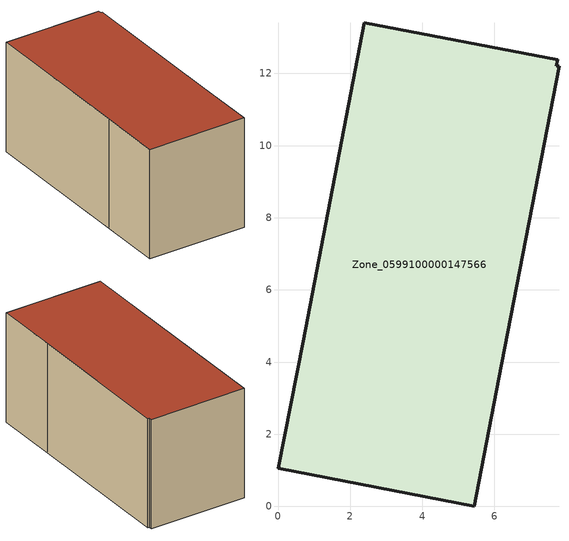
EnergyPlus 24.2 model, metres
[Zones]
Zone_0599100000147566
 floor ground (C_G): 7.79,12.2 6.11,3.54 5.45,0 0,1.05 0.7,4.58 2.39,13.41 7.75,12.38 7.72,12.21 z0
 wall outside (C_F): 5.45,0 6.11,3.54 7.79,12.2 7.72,12.21 7.75,12.38 2.39,13.41 0.7,4.58 0,1.05 5.45,0 z0:6.16
 roof outside (C_R): 6.11,3.54 7.79,12.2 7.72,12.21 7.75,12.38 2.39,13.41 0.7,4.58 0,1.05 5.45,0 z6.16
[BUILDING]
Pand.0599100000147566: North Axis=0; Terrain=City; Loads Convergence Tolerance Value=0.04; Temperature Convergence Tolerance Value=0.4; Solar Distribution=FullExterior; Maximum Number of Warmup Days=25; Minimum Number of Warmup Days=1
[Site:Location]
Rotterdam.The.Hague.AP_ZH_NLD Design_Conditions: Latitude=51.96; Longitude=4.45; Time Zone=1; Elevation=-4.5
[SITE:GROUNDTEMPERATURE:BUILDINGSURFACE]
18, 18, 18, 18, 18, 18, 18, 18, 18, 18, 18, 18
[MATERIAL] Thermal Absorptance=0.9; Solar Absorptance=0.7; Visible Absorptance=0.7
Name | Roughness | Thickness | Conductivity | Density | Specific Heat
G.TI.1946-1964 | MediumSmooth | 0.15 | 1 | 540 | 1210
F.TI.1946-1964 | Rough | 0.3 | 0.857143 | 1920 | 840
R.TI.1946-1964 | MediumRough | 0.2 | 0.277778 | 1500 | 1000
[CONSTRUCTION]
C_G: G.TI.1946-1964
C_F: F.TI.1946-1964
C_R: R.TI.1946-1964
[ZONE]
Zone_0599100000147566: Type=1; Multiplier=1; Ceiling Height=Autocalculate; Volume=Autocalculate; Floor Area=autocalculate; Part of Total Floor Area=Yes
[ZONEINFILTRATION:DESIGNFLOWRATE]
Infil_Zone_0599100000147566: Zone or ZoneList or Space or SpaceList=Zone_0599100000147566; Schedule=AlwaysOn; Design Flow Rate Calculation Method=Flow/Area; Flow Rate per Floor Area=0.003; Constant Term Coefficient=1; Temperature Term Coefficient=0; Velocity Term Coefficient=0; Velocity Squared Term Coefficient=0
[HVACTEMPLATE:ZONE:IDEALLOADSAIRSYSTEM]
Zone_0599100000147566: Maximum Heating Supply Air Temperature=50; Minimum Cooling Supply Air Temperature=13; Maximum Heating Supply Air Humidity Ratio=0.0156; Minimum Cooling Supply Air Humidity Ratio=0.0077; Heating Limit=NoLimit; Cooling Limit=NoLimit; Dehumidification Control Type=ConstantSensibleHeatRatio; Cooling Sensible Heat Ratio=0.7; Dehumidification Setpoint=60; Humidification Control Type=None; Humidification Setpoint=30; Outdoor Air Method=None; Outdoor Air Flow Rate per Person=0.00944; Outdoor Air Flow Rate per Zone Floor Area=0; Outdoor Air Flow Rate per Zone=0; Demand Controlled Ventilation Type=None; Outdoor Air Economizer Type=NoEconomizer; Heat Recovery Type=None; Sensible Heat Recovery Effectiveness=0.7; Latent Heat Recovery Effectiveness=0.65
[ZONECONTROL:THERMOSTAT]
ThermostatControl_Zone_0599100000147566: Zone or ZoneList=Zone_0599100000147566; Control Type Schedule=DualSetpointControlType; Control 1=Thermostat_Zone_0599100000147566; Temperature Difference Between Cutout And Setpoint=0
[THERMOSTATSETPOINT:DUALSETPOINT]
Thermostat_Zone_0599100000147566: Heating Setpoint Temperature Schedule=HeatingSetpoint_Zone_0599100000147566; Cooling Setpoint Temperature Schedule=CoolingSetpoint_Zone_0599100000147566
[SCHEDULE:COMPACT]
HeatingSetpoint_Zone_0599100000147566: Through: 12/31, For: AllDays, Until: 24:00, 21
CoolingSetpoint_Zone_0599100000147566: Through: 12/31, For: AllDays, Until: 24:00, 24
DualSetpointControlType: Through: 12/31, For: AllDays, Until: 24:00, 4
AlwaysOn: Through: 12/31, For: AllDays, Until: 24:00, 1
